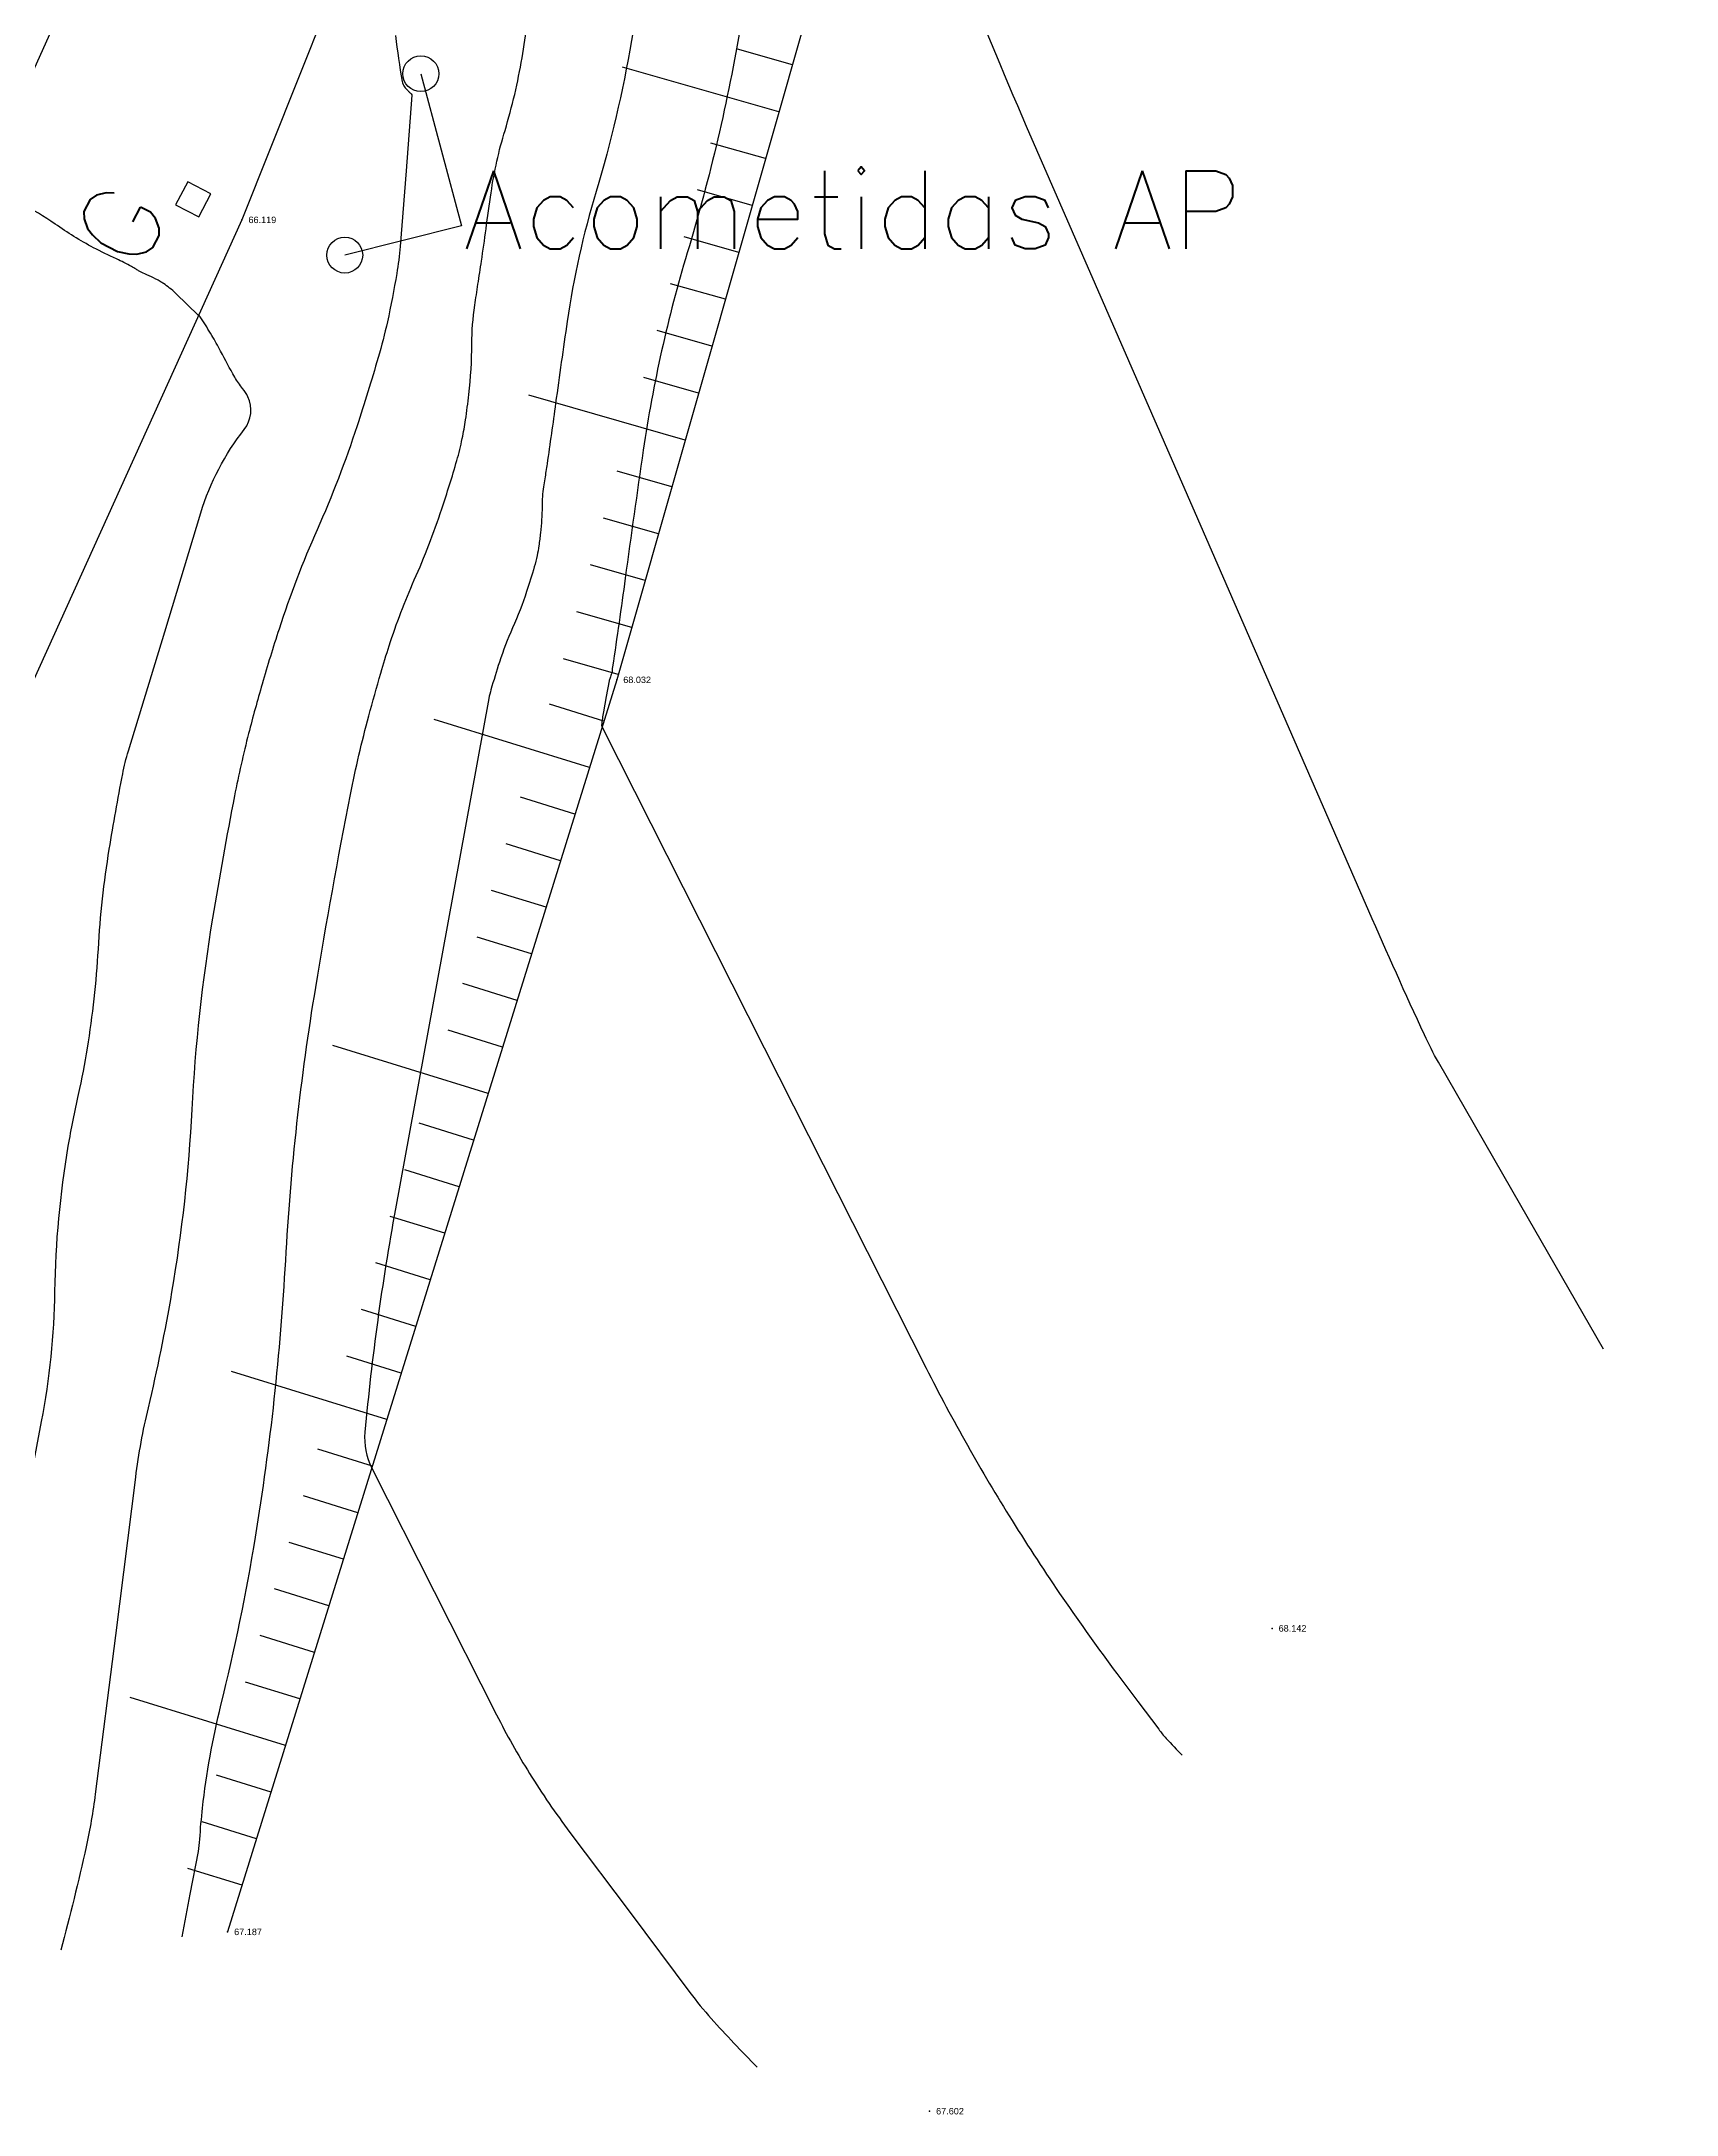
# Model space of a CAD drawing. Header units: millimetres. Extents: x -6.4 to 72.2, y -0.9 to 45.4.
# Drawn here: x 9.84 to 22.41, y -0.88 to 15.07 of the extents above; entities that cross this region are included whole.
import ezdxf
from ezdxf.enums import TextEntityAlignment as Align

# ---------------------------------------------------------------- set-up
doc = ezdxf.new("R2010")
doc.units = ezdxf.units.MM
for name, color, linetype in [('1cotas_1', 83, 'Continuous'), ('1cv', 114, 'Continuous'), ('1cvd', 143, 'Continuous'), ('1puntos_1', 83, 'Continuous'), ('Acera', 141, 'Continuous'), ('Arq-Gas', 254, 'Continuous'), ('Arquetas', 254, 'Continuous'), ('Asfalto', 142, 'Continuous'), ('Talud', 253, 'Continuous'), ('Talud-cabeza', 222, 'Continuous'), ('Toponimia-arq-Gas', 141, 'Continuous'), ('Toponimia-detalles', 130, 'Continuous')]:
    doc.layers.add(name, color=color, linetype=linetype)
doc.styles.add('ROMAND', font='romans.shx', dxfattribs={"height": 0.75})
doc.styles.add('ROMANS', font='romans.shx', dxfattribs={"height": 0.75})
doc.styles.get("Standard").update_dxf_attribs({"font": 'arial.ttf'})

# ---------------------------------------------------------------- blocks, each defined once
blk = doc.blocks.new('ARQ-GAS')
at = {"layer": 'Arq-Gas'}
blk.add_lwpolyline([(-0.1, -0.1), (0.1, -0.1), (0.1, 0.1), (-0.1, 0.1)], close=True, dxfattribs=at)
blk = doc.blocks.new('G')
at = {"layer": 'Arq-Gas'}
blk.add_blockref('ARQ-GAS', (0, 0), dxfattribs=at)
at = {"layer": 'Toponimia-arq-Gas', "style": 'ROMAND'}
blk.add_text('G', height=0.6, dxfattribs=at).set_placement((-0.703, 0.102))

msp = doc.modelspace()

# ---------------------------------------------------------------- linework, layer by layer
at = {"layer": '1cv'}
for points in [[(21.849, 5.009), (21.214, 6.114), (20.58, 7.218, -0.022463), (20.473, 7.426, -0.005041), (20.046, 8.378), (18.73, 11.395), (17.415, 14.412, -0.022463), (16.421, 17, -0.11588)], [(10.924, 0.49), (10.986, 0.819), (11.048, 1.147, 0.031323), (11.059, 1.241, -0.012341), (11.08, 1.481, -0.033263), (11.221, 2.272, 0.020242), (11.487, 3.565, 0.026814), (11.719, 5.692, -0.027142), (11.95, 7.792, -0.007325), (12.217, 9.275, -0.017818), (12.358, 9.879, -0.004712), (12.45, 10.209, -0.007322), (12.515, 10.419, -0.0263), (12.708, 10.925, 0.024332), (12.919, 11.471, 0.009284), (13.035, 11.843, 0.020754), (13.076, 12.012, 0.012634), (13.102, 12.155, 0.009281), (13.127, 12.351, 0.026985), (13.15, 12.74, -0.035251), (13.173, 13.037, -0.001945), (13.197, 13.199, 0.001767), (13.224, 13.377, 0.002453), (13.259, 13.624, -0.00217), (13.298, 13.903, -0.037068), (13.405, 14.382, 0.031733), (13.536, 14.94, 0.006344), (13.578, 15.211, 0.00678)], [(15.219, 15.205, -0.031742), (14.806, 13.44, 0.037066), (14.468, 11.923, 0.002492), (14.329, 10.938, -0.003602), (14.232, 10.257, -0.00013), (14.23, 10.247, 0.001136), (14.23, 10.246, 0.039943), (14.229, 10.236, -0.023387), (14.229, 10.225, -0.009284), (14.228, 10.219, -0.012649), (14.227, 10.215, -0.020739), (14.226, 10.209, -0.009281), (14.222, 10.198, -0.023401), (14.216, 10.181, 0.026098), (14.21, 10.165, 0.00793), (14.206, 10.152, 0.02553), (14.205, 10.148), (14.183, 10.03), (14.162, 9.912, 0.022463), (14.148, 9.809, 0.140732), (14.151, 9.792), (15.397, 7.328), (16.642, 4.865, 0.022463), (17.303, 3.692, 0.02121), (18.108, 2.516), (18.269, 2.301), (18.43, 2.087, 0.022463), (18.487, 2.017, 0.011245), (18.61, 1.887)], [(12.564, 15.111, 0.01566), (12.615, 14.758, 0.123462), (12.633, 14.716, 0.006155), (12.643, 14.704, 0.015659), (12.647, 14.7, 0.009981), (12.66, 14.686, -0.008734), (12.676, 14.67, -0.016901), (12.689, 14.656, -0.194309), (12.689, 14.654), (12.644, 14.071), (12.599, 13.489, -0.022463), (12.573, 13.282, -0.012398), (12.501, 12.911, -0.016517), (12.43, 12.635, -0.008548), (12.268, 12.109, -0.025465), (11.96, 11.31, 0.026683), (11.668, 10.547, 0.007325), (11.538, 10.124, 0.008252), (11.434, 9.744, 0.014278), (11.326, 9.266, 0.007322), (11.157, 8.325, 0.027981), (10.997, 6.852, -0.029332), (10.842, 5.447, -0.015951), (10.661, 4.559, 0.026676), (10.564, 4.026), (10.41, 2.808), (10.255, 1.589, -0.022463), (10.185, 1.184, -0.011245), (9.991, 0.387)], [(9.451, 2.368), (9.843, 4.453, 0.042629), (9.945, 5.454, -0.038228), (10.048, 6.571, -0.012921), (10.127, 6.969, 0.014488), (10.195, 7.325, 0.026512), (10.279, 8.086, -0.026235), (10.363, 8.855, -0.00793), (10.466, 9.433, -0.02553), (10.51, 9.61), (10.789, 10.526), (11.067, 11.442, -0.092968), (11.401, 12.083, 0.287063), (11.428, 12.333, 0.057241), (11.387, 12.398, -0.041499), (11.327, 12.485, -0.009244), (11.219, 12.684, 0.014866), (11.151, 12.806, 0.011811), (11.071, 12.934, 0.054481), (11.05, 12.959), (10.963, 13.043), (10.875, 13.128, 0.022463), (10.827, 13.17, 0.024546), (10.78, 13.204, 0.013119), (10.755, 13.22, 0.009904), (10.72, 13.239, 0.024021), (10.652, 13.272, -0.028071), (10.594, 13.299, -0.009949), (10.569, 13.314, 0.006961), (10.533, 13.335, 0.022228), (10.418, 13.394, -0.014699), (10.242, 13.48, -0.03228), (9.946, 13.662, 0.036574), (9.684, 13.819, 0.001558)]]:
    msp.add_lwpolyline(points, format="xyb", dxfattribs=at)
at = {"layer": '1cvd'}
msp.add_lwpolyline([(14.487, 15.784, -0.006341), (14.377, 15.073, -0.031742), (14.105, 13.911, 0.037066), (13.883, 12.913, 0.002391), (13.794, 12.284, -0.00322), (13.728, 11.817, -0.000843), (13.711, 11.703, 0.001567), (13.701, 11.642, 0.035253), (13.69, 11.489, -0.026975), (13.678, 11.288, -0.009284), (13.665, 11.187, -0.012649), (13.652, 11.113, -0.020739), (13.63, 11.026, -0.009281), (13.571, 10.835, -0.024057), (13.463, 10.556, 0.025405), (13.362, 10.293, 0.00793), (13.297, 10.081, 0.02553), (13.281, 10.014), (12.922, 8.051), (12.563, 6.088, 0.022463), (12.328, 4.372, 0.140732), (12.381, 4.095), (12.861, 3.147), (13.34, 2.198, 0.022463), (13.594, 1.747, 0.02121), (13.904, 1.294), (14.366, 0.678), (14.827, 0.062, 0.022463), (14.99, -0.137, 0.011245), (15.343, -0.511)], format="xyb", dxfattribs=at)
at = {"layer": '1puntos_1'}
for p in [(11.383, 13.694, 2.645), (14.264, 10.157, 4.558), (19.302, 2.863, 4.668), (11.273, 0.529, 3.713), (16.669, -0.85, 4.128)]:
    msp.add_point(p, dxfattribs=at)
at = {"layer": 'Acera', "flags": 128}
msp.add_lwpolyline([(54.08, 30.774), (41.977, 33.555), (34.219, 35.399), (30.62, 36.246), (25.782, 37.403), (22.254, 37.386), (19.501, 35.445), (18.377, 33.388), (17.526, 30.864), (14.564, 22.119), (13.549, 19.131), (11.383, 13.694), (9.463, 9.457), (5.02, -0.166)], dxfattribs=at)
at = {"layer": 'Asfalto', "flags": 128}
msp.add_lwpolyline([(31.199, 38.169), (29.371, 38.597), (25.407, 39.548), (21.873, 39.327), (19.251, 37.922), (17.119, 35.421), (15.728, 31.726), (12.727, 22.696), (11.808, 20.042), (9.963, 15.251), (9.628, 14.503), (7.817, 10.373), (3.258, 0.602)], dxfattribs=at)
at = {"layer": 'Talud'}
for p, q in [((15.614, 14.886, -63.474), (15.193, 15.006, -63.474)), ((15.511, 14.526, -63.474), (14.309, 14.869, -63.474)), ((15.408, 14.165, -63.474), (14.987, 14.285, -63.474)), ((15.305, 13.804, -63.474), (14.884, 13.925, -63.474)), ((15.202, 13.444, -63.474), (14.781, 13.564, -63.474)), ((15.099, 13.083, -63.474), (14.678, 13.203, -63.474)), ((14.996, 12.723, -63.474), (14.575, 12.843, -63.474)), ((14.893, 12.362, -63.474), (14.472, 12.482, -63.474)), ((14.79, 12.001, -63.474), (13.588, 12.345, -63.474)), ((14.688, 11.641, -63.474), (14.266, 11.761, -63.474)), ((14.585, 11.28, -63.474), (14.163, 11.4, -63.474)), ((14.482, 10.92, -63.474), (14.061, 11.04, -63.474)), ((14.379, 10.559, -63.474), (13.958, 10.679, -63.474)), ((14.276, 10.198, -63.474), (13.855, 10.319, -63.474)), ((14.166, 9.84, -63.474), (13.747, 9.97, -63.474)), ((14.054, 9.482, -63.474), (12.861, 9.853, -63.474)), ((13.943, 9.124, -63.474), (13.525, 9.254, -63.474)), ((13.832, 8.766, -63.474), (13.414, 8.896, -63.474)), ((13.721, 8.408, -63.474), (13.302, 8.538, -63.474)), ((13.609, 8.049, -63.474), (13.191, 8.179, -63.474)), ((13.498, 7.691, -63.474), (13.08, 7.821, -63.474)), ((13.276, 6.975, -63.474), (12.082, 7.346, -63.474)), ((13.387, 7.333, -63.474), (12.968, 7.463, -63.474)), ((13.164, 6.617, -63.474), (12.746, 6.747, -63.474)), ((13.053, 6.259, -63.474), (12.635, 6.389, -63.474)), ((12.942, 5.901, -63.474), (12.523, 6.031, -63.474)), ((12.831, 5.543, -63.474), (12.412, 5.673, -63.474)), ((12.719, 5.185, -63.474), (12.301, 5.314, -63.474)), ((12.608, 4.826, -63.474), (12.19, 4.956, -63.474)), ((12.497, 4.468, -63.474), (11.303, 4.839, -63.474)), ((12.386, 4.11, -63.474), (11.967, 4.24, -63.474)), ((12.274, 3.752, -63.474), (11.856, 3.882, -63.474)), ((12.163, 3.394, -63.474), (11.745, 3.524, -63.474)), ((12.052, 3.036, -63.474), (11.633, 3.166, -63.474)), ((11.941, 2.678, -63.474), (11.522, 2.808, -63.474)), ((11.829, 2.32, -63.474), (11.411, 2.45, -63.474)), ((11.718, 1.961, -63.474), (10.524, 2.332, -63.474)), ((11.607, 1.603, -63.474), (11.188, 1.733, -63.474)), ((11.496, 1.245, -63.474), (11.077, 1.375, -63.474)), ((11.384, 0.887, -63.474), (10.966, 1.017, -63.474))]:
    msp.add_line(p, q, dxfattribs=at)
at = {"layer": 'Talud-cabeza', "flags": 128}
msp.add_lwpolyline([(21.392, 34.81), (18.943, 27.325), (16.381, 17.574), (14.264, 10.157), (11.273, 0.529)], dxfattribs=at)
at = {"layer": 'Toponimia-detalles', "flags": 128}
msp.add_lwpolyline([(12.758, 14.818), (13.071, 13.649), (12.173, 13.423)], dxfattribs=at)
at = {"layer": 'Toponimia-detalles'}
for centre in [(12.758, 14.818, 3.064), (12.173, 13.423, 2.741)]:
    msp.add_circle(centre, 0.138, dxfattribs=at)

# ---------------------------------------------------------------- block references
at = {"layer": 'Arquetas', "rotation": 62.38686719959936}
msp.add_blockref('G', (11.008, 13.852, 2.624), dxfattribs=at)

# ---------------------------------------------------------------- texts
at = {"layer": '1cotas_1'}
for s, p in [('66.119', (11.433, 13.669, 8.099)), ('68.032', (14.314, 10.132, 8.099)), ('68.142', (19.352, 2.838, 8.099)), ('67.187', (11.323, 0.504, 8.099)), ('67.602', (16.719, -0.875, 8.099))]:
    msp.add_text(s, height=0.05, dxfattribs=at).set_placement(p)
at = {"layer": 'Toponimia-detalles', "style": 'ROMANS'}
msp.add_text('Acometidas AP', height=0.6, dxfattribs=at).set_placement((13.084, 14.072, -63.474), align=Align.TOP_LEFT)

doc.saveas('drawing.dxf')
